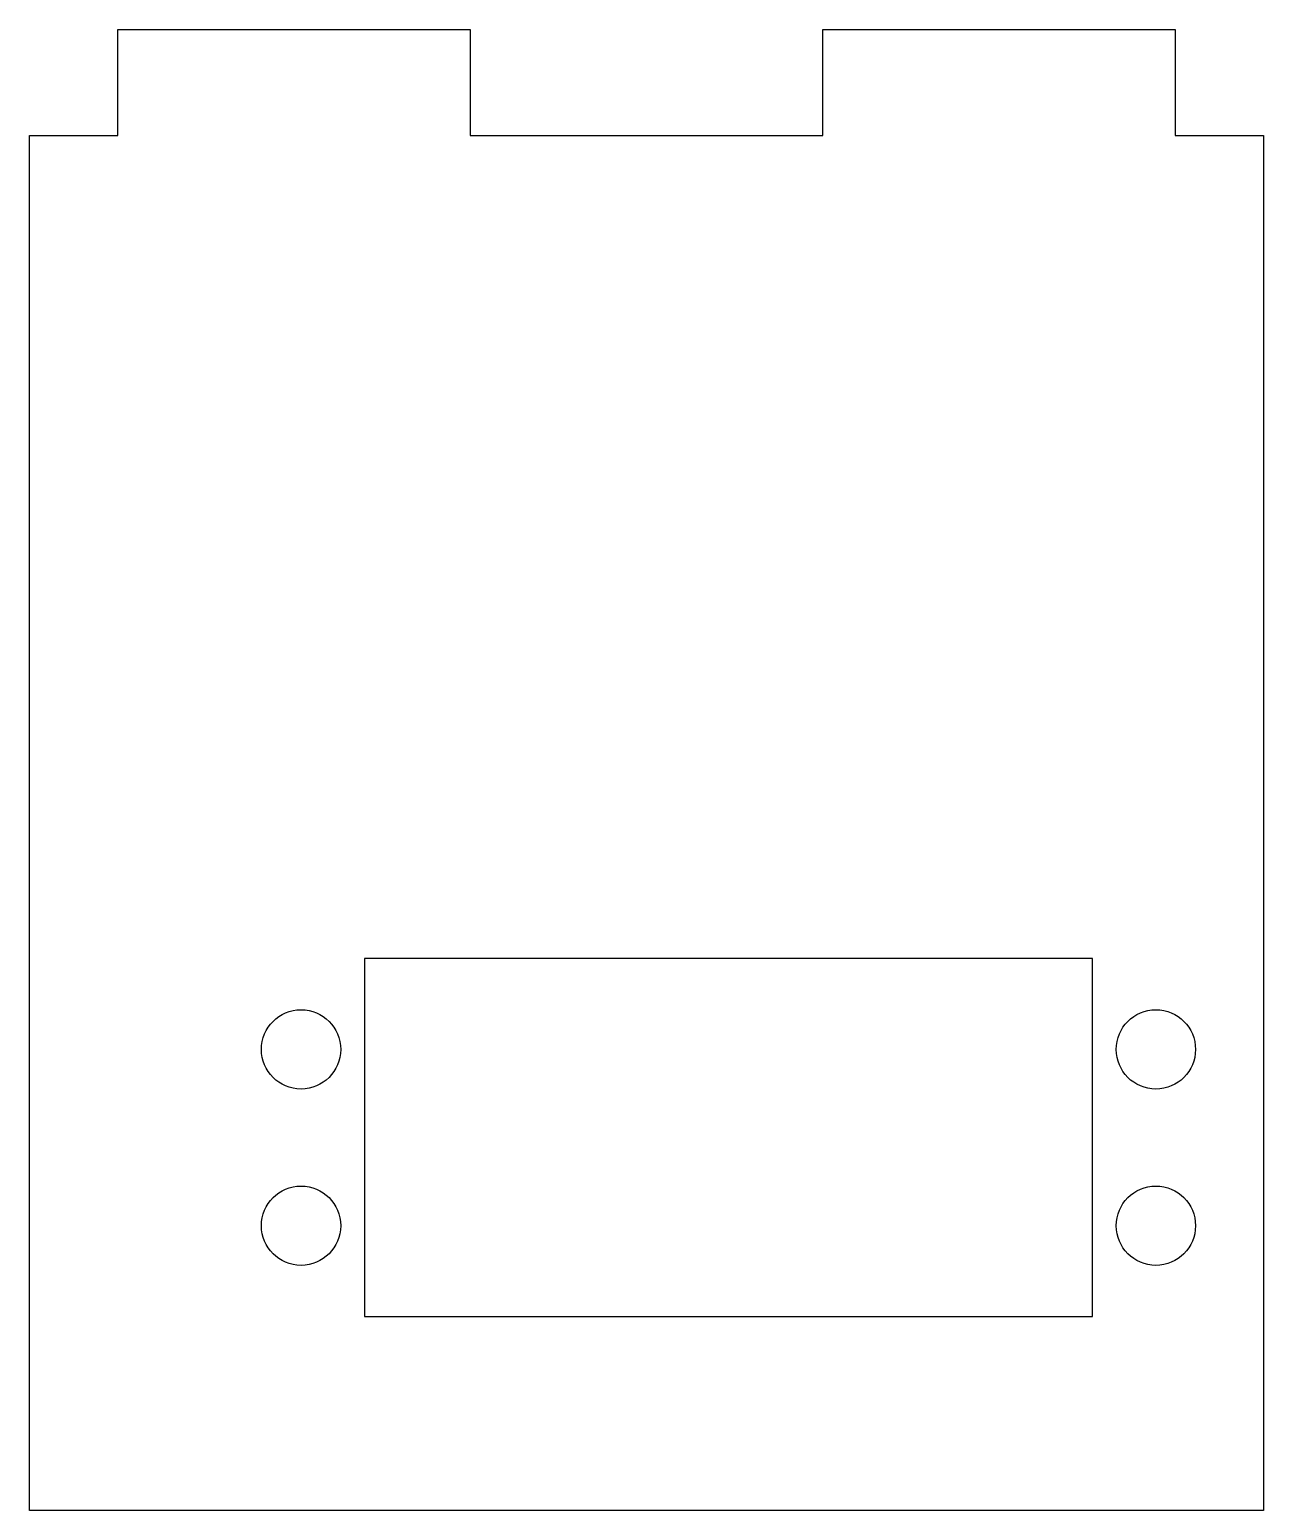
# Model space of a CAD drawing. Header units: millimetres. Extents: x 0 to 70, y 0 to 84.
import ezdxf

# ---------------------------------------------------------------- set-up
doc = ezdxf.new("R2010")
doc.units = ezdxf.units.MM

msp = doc.modelspace()

# ---------------------------------------------------------------- linework, layer by layer
for p, q in [((5, 78), (5, 84)), ((5, 84), (25, 84)), ((25, 84), (25, 78)), ((45, 78), (45, 84)), ((45, 84), (65, 84)), ((65, 84), (65, 78)), ((0, 0), (0, 78)), ((0, 78), (5, 78)), ((25, 78), (45, 78)), ((65, 78), (70, 78)), ((70, 78), (70, 0)), ((60.3, 31.3), (19, 31.3)), ((19, 31.3), (19, 11)), ((60.3, 11), (60.3, 31.3)), ((19, 11), (60.3, 11)), ((70, 0), (0, 0))]:
    msp.add_line(p, q)
for centre in [(15.4, 26.15), (63.9, 26.15), (15.4, 16.15), (63.9, 16.15)]:
    msp.add_circle(centre, 2.25)

doc.saveas('drawing.dxf')
